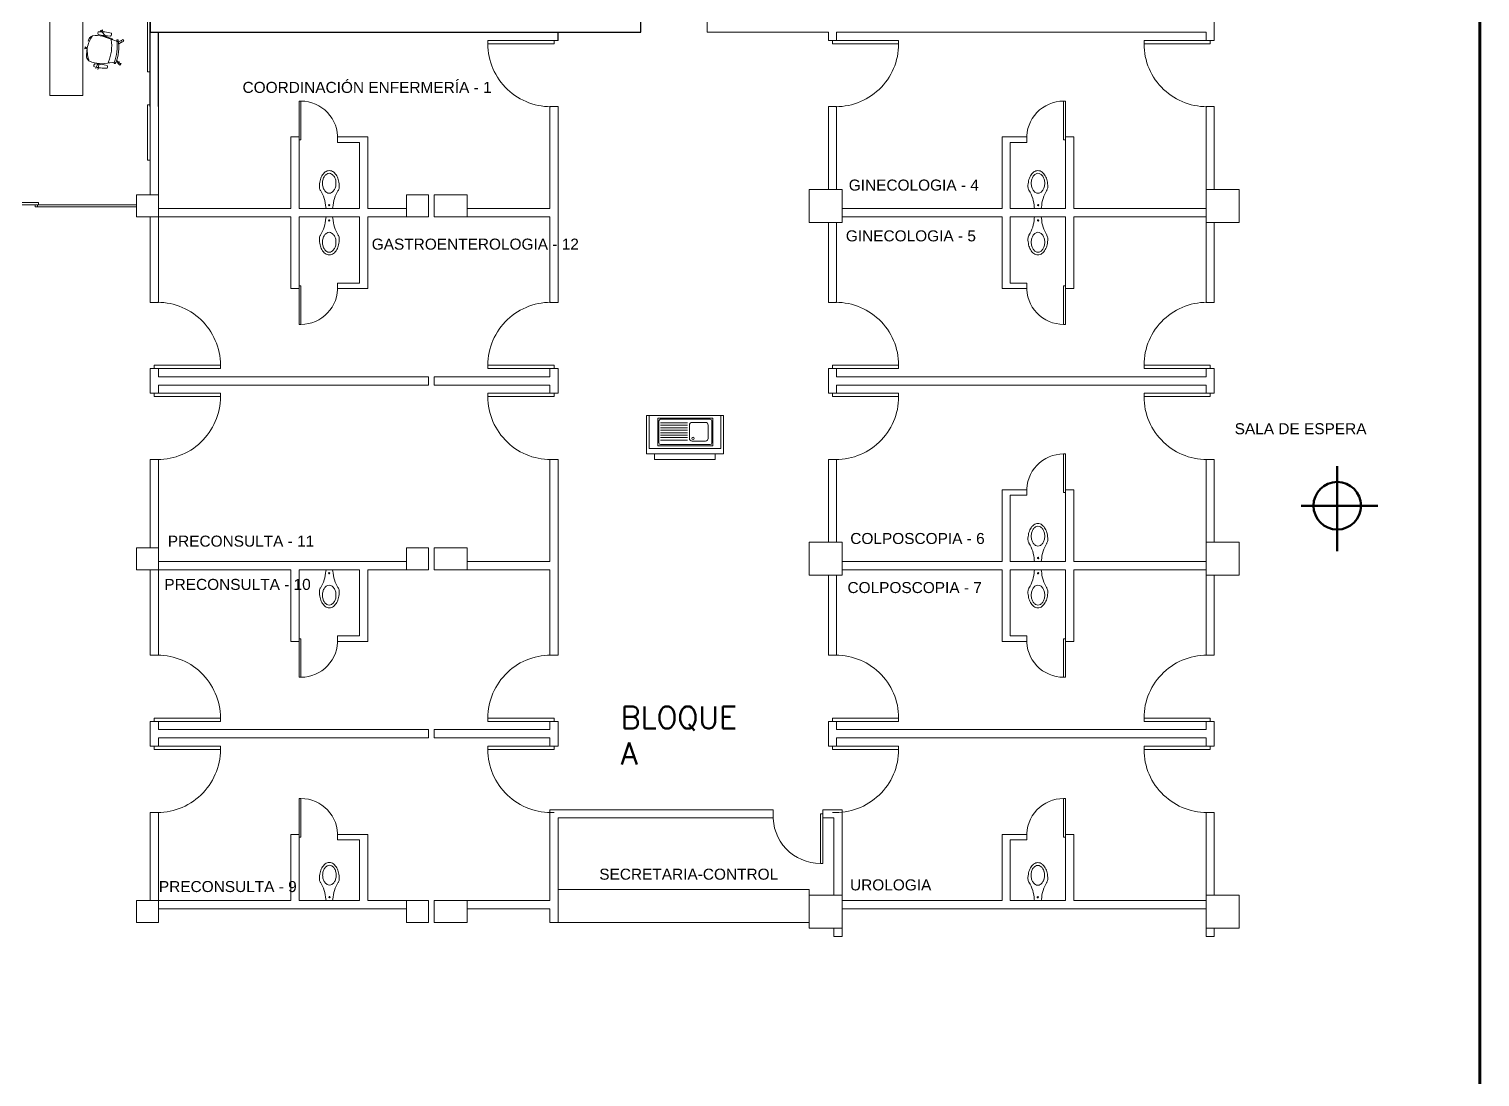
# Model space of a CAD drawing. Header units: millimetres. Extents: x 3379916 to 3461107, y 1810459 to 1930088.
# Drawn here: x 3433361 to 3459675, y 1884609 to 1903617 of the extents above; entities that cross this region are included whole.
import ezdxf

# ---------------------------------------------------------------- set-up
doc = ezdxf.new("R2010")
doc.units = ezdxf.units.MM
for name, color, linetype, lineweight in [('COL', 2, 'Continuous', 9), ('MU', 1, 'Continuous', 9), ('NO', 7, 'Continuous', 9), ('P0 - Mobiliario', 7, 'Continuous', 9), ('P0 - Paredes', 10, 'Continuous', 25), ('PA', 7, 'Continuous', 9), ('planos entrada_dwg', 8, 'Continuous', 9), ('PU', 1, 'Continuous', 9), ('Rebars', 252, 'Continuous', 9), ('SA', 1, 'Continuous', 9), ('TA', 3, 'Continuous', 9), ('ZONAS', 20, 'Continuous', 50)]:
    doc.layers.add(name, color=color, linetype=linetype, lineweight=lineweight)
doc.styles.add('Arial_1', font='arial.ttf', dxfattribs={"height": 200})
doc.styles.add('RomanS_3', font='romans__.ttf', dxfattribs={"height": 400})

# ---------------------------------------------------------------- blocks, each defined once
blk = doc.blocks.new('planos entrada_dwg_AS-14-171021-Nivel 1')
at = {"layer": 'SA'}
blk.add_line((-46, 483), (36, 483), dxfattribs=at)
blk.add_circle((-2, 420), 12.5, dxfattribs=at)
for centre, radius, start, end in [((-700, 487), 630, 327.6068, 357.4769), ((-46, 458), 25, 90, 177.4769), ((36, 458), 25, 2.5231, 90), ((690, 487), 630, 182.5231, 212.3932), ((-65, 88), 120, 150.7866, 180), ((322, 88), 507, 180, 192.6081), ((-36, 72), 153, 145.544, 150.7866), ((140, 23), 266, 164.3377, 180), ((140, 23), 266, 180, 195.6623), ((70, 43), 192, 145.9062, 164.3377), ((25, 73), 138, 121.4639, 145.9062), ((-3, 119), 84.3, 90, 121.4639), ((-3, 119), 84.3, 58.5361, 90), ((-31, 73), 138, 34.0938, 58.5361), ((-76, 43), 192, 15.6623, 34.0938), ((-147, 23), 266, 0, 15.6623), ((-147, 23), 266, 344.3377, 360), ((26, 72), 153, 29.2134, 34.456), ((55, 88), 120, 360, 29.2134), ((-332, 88), 507, 347.3919, 0), ((160, 52), 341, 192.6081, 208.369), ((58, -3), 225, 208.369, 232.5096), ((70, 3), 192, 195.6623, 214.0938), ((25, -27), 138, 214.0938, 238.5361), ((-5, -86), 121, 232.5096, 270), ((-3, -73), 84.3, 238.5361, 270), ((-5, -86), 121, 270, 307.4904), ((-3, -73), 84.3, 270, 301.4639), ((-31, -27), 138, 301.4639, 325.9062), ((-68, -3), 225, 307.4904, 331.631), ((-76, 3), 192, 325.9062, 344.3377), ((-170, 52), 341, 331.631, 347.3919)]:
    blk.add_arc(centre, radius, start, end, dxfattribs=at)
blk = doc.blocks.new('planos entrada_dwg_P-IZ-171018-Nivel 1')
at = {"layer": 'PU', "flags": 128}
blk.add_lwpolyline([(50, 1000), (50, 0), (0, 0), (0, 1000)], close=True, dxfattribs=at)
at = {"layer": 'PU'}
blk.add_arc((50, 48.75), 951.25, 357.062399, 90, dxfattribs=at)
blk = doc.blocks.new('planos entrada_dwg_P-DE-171022-Nivel 1')
at = {"layer": 'PU', "flags": 128}
blk.add_lwpolyline([(-50, 1000), (-50, 0), (0, 0), (0, 1000)], close=True, dxfattribs=at)
at = {"layer": 'PU'}
blk.add_arc((-50, 48.75), 951.25, 90, 182.937601, dxfattribs=at)
blk = doc.blocks.new('planos entrada_dwg_-COL40--171019-Nivel 1')
at = {"layer": 'COL', "flags": 128}
blk.add_lwpolyline([(-200, 200), (-200, -200), (200, -200), (200, 200)], close=True, dxfattribs=at)
blk = doc.blocks.new('planos entrada_dwg_AS-07-171029-Nivel 1')
at = {"layer": 'SA'}
for p, q in [((-487, 200), (-487, -200)), ((443, 230), (-457, 230)), ((-421, 117), (-421, -123)), ((-131, 167), (-371, 167)), ((-81, -123), (-81, 117)), ((446, 149), (-48, 149)), ((446, 104), (-48, 104)), ((446, 59), (-48, 59)), ((446, 14), (-48, 14)), ((473, -200), (473, 200)), ((-457, -230), (443, -230)), ((-371, -173), (-131, -173)), ((446, -31), (-48, -31)), ((446, -76), (-48, -76)), ((446, -121), (-48, -121)), ((446, -166), (-48, -166))]:
    blk.add_line(p, q, dxfattribs=at)
at = {"layer": 'SA', "flags": 128}
blk.add_lwpolyline([(-507, 250), (-507, -250), (493, -250), (493, 250)], close=True, dxfattribs=at)
at = {"layer": 'SA'}
blk.add_circle((-147, 118), 20, dxfattribs=at)
for centre, radius, start, end in [((-457, 200), 30, 90, 180), ((-371, 117), 50, 90, 180), ((-131, 117), 50, 0, 90), ((443, 200), 30, 0, 90), ((-457, -200), 30, 180, 270), ((-371, -123), 50, 180, 270), ((-131, -123), 50, 270, 360), ((443, -200), 30, 270, 360)]:
    blk.add_arc(centre, radius, start, end, dxfattribs=at)
blk = doc.blocks.new('planos entrada_dwg_-COL60--171026-Nivel 1')
at = {"layer": 'COL', "flags": 128}
blk.add_lwpolyline([(-300, 300), (-300, -300), (300, -300), (300, 300)], close=True, dxfattribs=at)
blk = doc.blocks.new('planos entrada_dwg_S1-171041-Nivel 1')
at = {"layer": 'P0 - Mobiliario'}
blk.add_line((-0.196, -0.227), (-0.141, -0.342), dxfattribs=at)
at = {"layer": 'P0 - Mobiliario', "flags": 128}
for points in [[(-0.07, 0.062), (-0.095, 0.086), (-0.034, -0.003), (0.032, 0.023), (-0.049, -0.011), (-0.105, 0.04), (-0.123, 0.058)], [(0.284, 0.107), (0.306, 0.15), (0.341, 0.132), (0.29, 0.108), (0.291, 0.04), (0.284, 0.107), (0.319, 0.088), (0.316, 0.09), (0.138, 0.044)], [(0.227, -0.521), (0.233, -0.556), (0.19, -0.537), (0.194, -0.562), (0.256, -0.416), (0.196, -0.453), (0.181, -0.462), (0.432, -0.252), (0.472, -0.258), (0.471, -0.261), (0.52, -0.268), (0.526, -0.229), (0.478, -0.222), (0.481, -0.227), (0.422, -0.217)], [(-0.141, -0.342), (-0.186, -0.343), (-0.168, -0.378), (-0.149, -0.324)]]:
    blk.add_lwpolyline(points, dxfattribs=at)
at = {"layer": 'P0 - Mobiliario'}
for centre, radius, start, end in [((0.24, -0.582), 0.639, 97.6655, 131.8347), ((0.33, -0.63), 0.799, 108.7406, 126.2941), ((-0.086, 0.025), 0.0587, 190.5359, 239.6069), ((-0.59, 1.179), 1.295, 291.5209, 301.6799), ((-0.078, 0.04), 0.0159, 95.9286, 146.6768), ((0.031, 0.085), 0.0595, 352.3279, 44.7814), ((0.142, 0.035), 0.00988, 116.7488, 228.9379), ((-0.406, -0.471), 0.736, 26.5918, 42.6013), ((0.241, 0.079), 0.0172, 81.5239, 211.0904), ((-0.257, -0.393), 0.67, 26.4246, 43.7921), ((-0.395, -0.492), 0.869, 28.2418, 42.6514), ((0.304, 0.101), 0.0159, 334.3849, 154.3694), ((-0.093, -0.175), 0.115, 170.4137, 206.6713), ((-0.113, -0.163), 0.094, 141.7128, 175.6739), ((0.373, -0.118), 0.56, 178.6367, 203.4817), ((-0.401, -0.481), 0.736, 11.4969, 27.506), ((-0.251, -0.406), 0.67, 10.3059, 27.6732), ((-0.412, -0.46), 0.869, 11.4469, 25.856), ((0.479, -0.243), 0.0159, 262.3849, 82.3695), ((-0.138, -0.339), 0.0159, 128.5668, 285.4119), ((0.342, -0.056), 0.56, 210.6161, 235.4609), ((0.022, -0.401), 0.115, 207.4265, 243.6839), ((0.02, -0.424), 0.094, 238.4239, 272.3849), ((-0.112, 0.107), 0.639, 282.2629, 316.4319), ((0.827, -1.597), 1.295, 112.4175, 122.5767), ((0.188, -0.512), 0.0587, 174.4914, 223.5619), ((-0.098, 0.208), 0.799, 287.8039, 305.3569), ((0.206, -0.515), 0.0159, 267.4209, 318.1689), ((0.33, -0.334), 0.00988, 185.1597, 297.3489), ((0.305, -0.453), 0.0595, 9.3159, 61.7698), ((0.424, -0.28), 0.0172, 203.0074, 332.5739)]:
    blk.add_arc(centre, radius, start, end, dxfattribs=at)
blk = doc.blocks.new('planos entrada_dwg_LUZ ESTROBOSCOPICA-171047-Nivel 1')
at = {"layer": 'ZONAS'}
for p, q in [((128663, 137128), (128663, 135585)), ((129398, 136408), (128007, 136408))]:
    blk.add_line(p, q, dxfattribs=at)
blk.add_circle((128663, 136408), 431, dxfattribs=at)
blk = doc.blocks.new('planos entrada_dwg-171017-Nivel 1')
at = {"layer": 'COL', "color": 15, "flags": 128}
for points in [[(3440707, 1900609), (3440707, 1900209), (3441307, 1900209), (3441307, 1900609)], [(3440707, 1894209), (3440707, 1893809), (3441307, 1893809), (3441307, 1894209)], [(3440707, 1887809), (3440707, 1887409), (3441307, 1887409), (3441307, 1887809)]]:
    blk.add_lwpolyline(points, close=True, dxfattribs=at)
at = {"layer": 'MU'}
blk.add_line((3444607, 1896609), (3445907, 1896609), dxfattribs=at)
at = {"layer": 'MU', "flags": 128}
blk.add_lwpolyline([(3442957, 1887409), (3447507, 1887409), (3447507, 1888009), (3442957, 1888009)], dxfattribs=at)
at = {"layer": 'P0 - Mobiliario', "flags": 128}
blk.add_lwpolyline([(3433737, 1904809), (3434337, 1904809), (3434337, 1902409), (3433737, 1902409)], close=True, dxfattribs=at)
at = {"layer": 'P0 - Paredes'}
for p, q in [((3435707, 1902209), (3435707, 1903559)), ((3442957, 1903409), (3442957, 1903559))]:
    blk.add_line(p, q, dxfattribs=at)
at = {"layer": 'P0 - Paredes', "flags": 128}
blk.add_lwpolyline([(3435557, 1902209), (3435557, 1903559), (3435557, 1906609), (3435707, 1906609), (3435557, 1906609), (3435557, 1903559), (3444457, 1903559), (3444457, 1906609)], dxfattribs=at)
at = {"layer": 'PA'}
for p, q in [((3442807, 1903409), (3442957, 1903409)), ((3435557, 1902209), (3435557, 1900609)), ((3435707, 1902209), (3435707, 1900609)), ((3442957, 1897309), (3442957, 1897159)), ((3447857, 1897309), (3447857, 1897159)), ((3440207, 1893959), (3435707, 1893959)), ((3435707, 1891059), (3435707, 1890909)), ((3442807, 1891059), (3442807, 1890909)), ((3448007, 1891059), (3448007, 1890909)), ((3454707, 1891059), (3454707, 1890909)), ((3454857, 1891059), (3454857, 1890609)), ((3435707, 1890759), (3435707, 1890609)), ((3442807, 1890759), (3442807, 1890609)), ((3442957, 1890909), (3442957, 1890759)), ((3448007, 1890759), (3448007, 1890609)), ((3454707, 1890759), (3454707, 1890609)), ((3435707, 1887659), (3440207, 1887659)), ((3448107, 1887657), (3454707, 1887657))]:
    blk.add_line(p, q, dxfattribs=at)
at = {"layer": 'PA', "flags": 128}
for points in [[(3451057, 1903759), (3451057, 1904759), (3450057, 1904759), (3450057, 1904359), (3449907, 1904359), (3449907, 1904759), (3449757, 1904759), (3449757, 1904909), (3451207, 1904909), (3451207, 1903759), (3454857, 1903759), (3454857, 1903409), (3454707, 1903409), (3454707, 1903559), (3448007, 1903559), (3448007, 1903409), (3447857, 1903409), (3447857, 1903559), (3445657, 1903559), (3445657, 1903859), (3445807, 1903859), (3445657, 1903859)], [(3441307, 1900359), (3442807, 1900359), (3442807, 1902209), (3442957, 1902209), (3442957, 1900359), (3442957, 1900209), (3442957, 1898659), (3442807, 1898659), (3442807, 1900209), (3441307, 1900209)], [(3448007, 1900709), (3448007, 1902209), (3447857, 1902209), (3447857, 1900709)], [(3454707, 1900709), (3454707, 1902209), (3454857, 1902209), (3454857, 1900709)], [(3435707, 1900359), (3438107, 1900359), (3438107, 1901659), (3438257, 1901659), (3438257, 1900359), (3439357, 1900359), (3439357, 1901559), (3438957, 1901559), (3438957, 1901659), (3439507, 1901659), (3439507, 1900359), (3440207, 1900359)], [(3452157, 1901659), (3452157, 1900359), (3451157, 1900359), (3451157, 1901559), (3451457, 1901559), (3451457, 1901659), (3451007, 1901659), (3451007, 1900359), (3448107, 1900359)], [(3454707, 1900359), (3452307, 1900359), (3452307, 1901659), (3452157, 1901659)], [(3440207, 1900209), (3439507, 1900209), (3439507, 1898909), (3438957, 1898909), (3438957, 1899009), (3439357, 1899009), (3439357, 1900209), (3438257, 1900209), (3438257, 1898909), (3438107, 1898909), (3438107, 1900209), (3435707, 1900209), (3435707, 1898659), (3435557, 1898659), (3435557, 1900209)], [(3448107, 1900209), (3451007, 1900209), (3451007, 1898909), (3451457, 1898909), (3451457, 1899009), (3451157, 1899009), (3451157, 1900209), (3452157, 1900209), (3452157, 1898909), (3452307, 1898909), (3452307, 1900209), (3454707, 1900209)], [(3448007, 1900109), (3448007, 1898659), (3447857, 1898659), (3447857, 1900109)], [(3454707, 1900109), (3454707, 1898659), (3454857, 1898659), (3454857, 1900109)], [(3435557, 1894209), (3435557, 1895809), (3435707, 1895809), (3435707, 1894209)], [(3441307, 1893809), (3442807, 1893809), (3442807, 1892259), (3442957, 1892259), (3442957, 1893809), (3442957, 1893959), (3442957, 1895809), (3442807, 1895809), (3442807, 1893959), (3441307, 1893959)], [(3448007, 1894309), (3448007, 1895809), (3447857, 1895809), (3447857, 1894309)], [(3454707, 1894309), (3454707, 1895809), (3454857, 1895809), (3454857, 1894309)], [(3448107, 1893959), (3451007, 1893959), (3451007, 1895259), (3451457, 1895259), (3451457, 1895159), (3451157, 1895159), (3451157, 1893959), (3452157, 1893959), (3452157, 1895259), (3452307, 1895259), (3452307, 1893959), (3454707, 1893959)], [(3435707, 1892259), (3435557, 1892259), (3435557, 1893809)], [(3435707, 1892259), (3435707, 1893809), (3438107, 1893809), (3438107, 1892509), (3438257, 1892509), (3438257, 1893809), (3439357, 1893809), (3439357, 1892609), (3438957, 1892609), (3438957, 1892509), (3439507, 1892509), (3439507, 1893809), (3440207, 1893809)], [(3447857, 1893709), (3447857, 1892259), (3448007, 1892259), (3448007, 1893709)], [(3454707, 1893809), (3452307, 1893809), (3452307, 1892509), (3452157, 1892509), (3452157, 1893809), (3451157, 1893809), (3451157, 1892609), (3451457, 1892609), (3451457, 1892509), (3451007, 1892509), (3451007, 1893809), (3448107, 1893809)], [(3454707, 1893709), (3454707, 1892259), (3454857, 1892259), (3454857, 1893709)], [(3435557, 1890609), (3435557, 1891059), (3435557, 1890609), (3435707, 1890609), (3435707, 1890759), (3440607, 1890759), (3440607, 1890909), (3435707, 1890909), (3435707, 1891059), (3435557, 1891059)], [(3442957, 1891059), (3442957, 1890609), (3442957, 1891059), (3442807, 1891059), (3442807, 1890909), (3440707, 1890909), (3440707, 1890759), (3442807, 1890759), (3442807, 1890609), (3442957, 1890609)], [(3447857, 1891059), (3448007, 1891059), (3448007, 1890909), (3454707, 1890909), (3454707, 1891059), (3454857, 1891059), (3454857, 1890609), (3454707, 1890609), (3454707, 1890759), (3448007, 1890759), (3448007, 1890609), (3447857, 1890609), (3447857, 1891059), (3447857, 1890609)], [(3435557, 1887809), (3435557, 1889409), (3435707, 1889409), (3435707, 1887809), (3438107, 1887809), (3438107, 1889009), (3438257, 1889009), (3438257, 1887809), (3439357, 1887809), (3439357, 1888909), (3438957, 1888909), (3438957, 1889009), (3439507, 1889009), (3439507, 1887809), (3440207, 1887809)], [(3442957, 1889307), (3446857, 1889307), (3446857, 1889457), (3442807, 1889457), (3442807, 1887809), (3441307, 1887809)], [(3447957, 1887909), (3447957, 1889307), (3447757, 1889307), (3447757, 1889457), (3448107, 1889457), (3448107, 1887909)], [(3454707, 1887909), (3454707, 1889409), (3454857, 1889409), (3454857, 1887909)], [(3441307, 1887659), (3442807, 1887659), (3442807, 1887409), (3442957, 1887409), (3442957, 1889307)], [(3454707, 1887807), (3452307, 1887807), (3452307, 1889009), (3452157, 1889009), (3452157, 1887807), (3451157, 1887807), (3451157, 1888909), (3451457, 1888909), (3451457, 1889009), (3451007, 1889009), (3451007, 1887807), (3448107, 1887807)], [(3448107, 1887309), (3448107, 1887159), (3447957, 1887159), (3447957, 1887309)], [(3454857, 1887309), (3454857, 1887159), (3454707, 1887159), (3454707, 1887309)]]:
    blk.add_lwpolyline(points, dxfattribs=at)
for points in [[(3435557, 1897459), (3435557, 1897009), (3435707, 1897009), (3435707, 1897159), (3440607, 1897159), (3440607, 1897309), (3435707, 1897309), (3435707, 1897459)], [(3442957, 1897009), (3442807, 1897009), (3442807, 1897159), (3440707, 1897159), (3440707, 1897309), (3442807, 1897309), (3442807, 1897459), (3442957, 1897459)], [(3454857, 1897009), (3454857, 1897459), (3454707, 1897459), (3454707, 1897309), (3448007, 1897309), (3448007, 1897459), (3447857, 1897459), (3447857, 1897009), (3448007, 1897009), (3448007, 1897159), (3454707, 1897159), (3454707, 1897009)]]:
    blk.add_lwpolyline(points, close=True, dxfattribs=at)
at = {"layer": 'Rebars', "flags": 128}
for points in [[(3435557, 1904379), (3435507, 1904379), (3435507, 1902839), (3435557, 1902839)], [(3435557, 1902239), (3435507, 1902239), (3435507, 1901239), (3435557, 1901239)]]:
    blk.add_lwpolyline(points, dxfattribs=at)
at = {"layer": 'Rebars', "color": 4, "flags": 128}
for points in [[(3433532, 1900469), (3432332, 1900469), (3432332, 1900429), (3433532, 1900429), (3433532, 1900469)], [(3433512, 1900389), (3433474, 1900389), (3433474, 1900429), (3433512, 1900429), (3435307, 1900429)], [(3433512, 1900429), (3433512, 1900389), (3435307, 1900389)]]:
    blk.add_lwpolyline(points, dxfattribs=at)
at = {"layer": 'TA', "flags": 128}
blk.add_lwpolyline([(3445957, 1896609), (3445907, 1896609), (3445907, 1896009), (3444607, 1896009), (3444607, 1896609), (3444557, 1896609), (3444557, 1895909), (3445957, 1895909)], close=True, dxfattribs=at)
at = {"layer": 'TA', "color": 15, "flags": 128}
blk.add_lwpolyline([(3444707, 1895909), (3444707, 1895809), (3445807, 1895809), (3445807, 1895909)], dxfattribs=at)
at = {"layer": 'ZONAS', "color": 8, "lineweight": 140, "flags": 128}
blk.add_lwpolyline([(3459675, 1883750), (3379916, 1883750), (3379916, 1926035), (3459675, 1926035)], close=True, dxfattribs=at)
at = {"extrusion": (0, 0, -1)}
for name, p, xscale, yscale, zscale, rotation in [('planos entrada_dwg_S1-171041-Nivel 1', (-3434666, 1902998), 999.9999999516759, 999.9999999516759, -999.9999999516758, 159.8780803755798), ('planos entrada_dwg_P-IZ-171018-Nivel 1', (-3454782, 1903409), 1.2, 1.2, -1.2, 270), ('planos entrada_dwg_P-DE-171022-Nivel 1', (-3442882, 1897459), 1.2, 1.2, -1.2, 270), ('planos entrada_dwg_P-DE-171022-Nivel 1', (-3454782, 1897459), 1.2, 1.2, -1.2, 270), ('planos entrada_dwg_P-DE-171022-Nivel 1', (-3435632, 1897009), 1.199999999999999, 1.199999999999999, -1.199999999999999, 90.00000000000003), ('planos entrada_dwg_P-DE-171022-Nivel 1', (-3447932, 1897009), 1.199999999999999, 1.199999999999999, -1.199999999999999, 90.00000000000003), ('planos entrada_dwg_P-DE-171022-Nivel 1', (-3442882, 1891059), 1.2, 1.2, -1.2, 270), ('planos entrada_dwg_P-DE-171022-Nivel 1', (-3454782, 1891059), 1.2, 1.2, -1.2, 270), ('planos entrada_dwg_P-DE-171022-Nivel 1', (-3435632, 1890609), 1.199999999999999, 1.199999999999999, -1.199999999999999, 90.00000000000003), ('planos entrada_dwg_P-DE-171022-Nivel 1', (-3447932, 1890609), 1.199999999999999, 1.199999999999999, -1.199999999999999, 90.00000000000003)]:
    blk.add_blockref(name, p, dxfattribs=dict(at, xscale=xscale, yscale=yscale, zscale=zscale, rotation=rotation))
for name, p, xscale, yscale, zscale, rotation in [('planos entrada_dwg_P-DE-171022-Nivel 1', (3442882, 1903409), 1.2, 1.2, 1.2, 90), ('planos entrada_dwg_P-IZ-171018-Nivel 1', (3447932, 1903409), 1.199999999999999, 1.199999999999999, 1.199999999999999, 270), ('planos entrada_dwg_P-DE-171022-Nivel 1', (3438257, 1898959), 0.7000000000000001, 0.7000000000000001, 0.7000000000000001, 180), ('planos entrada_dwg_P-IZ-171018-Nivel 1', (3452157, 1898959), 0.7000000000000001, 0.7000000000000001, 0.7000000000000001, 180), ('planos entrada_dwg_P-DE-171022-Nivel 1', (3435632, 1897459), 1.199999999999999, 1.199999999999999, 1.199999999999999, 270), ('planos entrada_dwg_P-DE-171022-Nivel 1', (3447932, 1897459), 1.199999999999999, 1.199999999999999, 1.199999999999999, 270), ('planos entrada_dwg_P-DE-171022-Nivel 1', (3442882, 1897009), 1.2, 1.2, 1.2, 90), ('planos entrada_dwg_P-DE-171022-Nivel 1', (3454782, 1897009), 1.2, 1.2, 1.2, 90), ('planos entrada_dwg_P-DE-171022-Nivel 1', (3438257, 1892559), 0.7000000000000001, 0.7000000000000001, 0.7000000000000001, 180), ('planos entrada_dwg_P-IZ-171018-Nivel 1', (3452157, 1892559), 0.7000000000000001, 0.7000000000000001, 0.7000000000000001, 180), ('planos entrada_dwg_P-DE-171022-Nivel 1', (3435632, 1891059), 1.199999999999999, 1.199999999999999, 1.199999999999999, 270), ('planos entrada_dwg_P-DE-171022-Nivel 1', (3447932, 1891059), 1.199999999999999, 1.199999999999999, 1.199999999999999, 270), ('planos entrada_dwg_P-DE-171022-Nivel 1', (3442882, 1890609), 1.2, 1.2, 1.2, 90), ('planos entrada_dwg_P-DE-171022-Nivel 1', (3454782, 1890609), 1.2, 1.2, 1.2, 90), ('planos entrada_dwg_P-IZ-171018-Nivel 1', (3447757, 1889382), 0.9, 0.9, 0.9, 180)]:
    blk.add_blockref(name, p, dxfattribs=dict(xscale=xscale, yscale=yscale, zscale=zscale, rotation=rotation))
at = {"xscale": 0.7000000000000001, "yscale": 0.7000000000000001, "zscale": 0.7000000000000001}
for name, p in [('planos entrada_dwg_P-IZ-171018-Nivel 1', (3438257, 1901609)), ('planos entrada_dwg_P-DE-171022-Nivel 1', (3452157, 1901609)), ('planos entrada_dwg_P-DE-171022-Nivel 1', (3452157, 1895209)), ('planos entrada_dwg_P-IZ-171018-Nivel 1', (3438257, 1888959)), ('planos entrada_dwg_P-DE-171022-Nivel 1', (3452157, 1888959))]:
    blk.add_blockref(name, p, dxfattribs=at)
at = {"rotation": 180}
for name, p in [('planos entrada_dwg_AS-14-171021-Nivel 1', (3438802, 1900842)), ('planos entrada_dwg_AS-07-171029-Nivel 1', (3445257, 1896309)), ('planos entrada_dwg_AS-14-171021-Nivel 1', (3451652, 1888290))]:
    blk.add_blockref(name, p, dxfattribs=at)
at = {"extrusion": (0, 0, -1), "zscale": -1, "rotation": 180}
for p in [(-3451662, 1900842), (-3451662, 1894442), (-3438812, 1888292)]:
    blk.add_blockref('planos entrada_dwg_AS-14-171021-Nivel 1', p, dxfattribs=at)
for name, p in [('planos entrada_dwg_-COL60--171026-Nivel 1', (3447807, 1900409)), ('planos entrada_dwg_-COL60--171026-Nivel 1', (3455007, 1900409)), ('planos entrada_dwg_-COL40--171019-Nivel 1', (3435507, 1900409)), ('planos entrada_dwg_-COL40--171019-Nivel 1', (3440407, 1900409)), ('planos entrada_dwg_AS-14-171021-Nivel 1', (3451662, 1899726)), ('planos entrada_dwg_LUZ ESTROBOSCOPICA-171047-Nivel 1', (3328423, 1758562)), ('planos entrada_dwg_-COL40--171019-Nivel 1', (3435507, 1894009)), ('planos entrada_dwg_-COL40--171019-Nivel 1', (3440407, 1894009)), ('planos entrada_dwg_-COL60--171026-Nivel 1', (3447807, 1894009)), ('planos entrada_dwg_-COL60--171026-Nivel 1', (3455007, 1894009)), ('planos entrada_dwg_AS-14-171021-Nivel 1', (3451662, 1893326)), ('planos entrada_dwg_-COL40--171019-Nivel 1', (3435507, 1887609)), ('planos entrada_dwg_-COL40--171019-Nivel 1', (3440407, 1887609)), ('planos entrada_dwg_-COL60--171026-Nivel 1', (3447807, 1887609)), ('planos entrada_dwg_-COL60--171026-Nivel 1', (3455007, 1887609))]:
    blk.add_blockref(name, p)
at = {"extrusion": (0, 0, -1), "zscale": -1}
for p in [(-3438802, 1899726), (-3438802, 1893326)]:
    blk.add_blockref('planos entrada_dwg_AS-14-171021-Nivel 1', p, dxfattribs=at)
at = {"layer": 'NO', "attachment_point": 1}
for s, insert, char_height, width, line_spacing_factor, style in [('COORDINACIÓN ENFERMERÍA - 1', (3437233, 1902658), 200, 5386.75, 0.941778, 'Arial_1'), ('GINECOLOGIA - 4', (3448227, 1900886), 200, 2818.25, 0.941778, 'Arial_1'), ('GINECOLOGIA - 5', (3448174, 1899965), 200, 2818.25, 0.941778, 'Arial_1'), ('GASTROENTEROLOGIA - 12', (3439576, 1899815), 200, 4485.69, 0.941778, 'Arial_1'), ('SALA DE ESPERA', (3455226, 1896467), 200, 2857.42, 0.941778, 'Arial_1'), ('PRECONSULTA - 11', (3435878, 1894428), 200, 3168.39, 0.941778, 'Arial_1'), ('COLPOSCOPIA - 6', (3448255, 1894476), 200, 2911.29, 0.941778, 'Arial_1'), ('PRECONSULTA - 10', (3435815, 1893643), 200, 3168.39, 0.941778, 'Arial_1'), ('COLPOSCOPIA - 7', (3448204, 1893586), 200, 2911.29, 0.941778, 'Arial_1'), ('BLOQUE\\PA', (3444092, 1891330), 400, 2935.05, 0.983083, 'RomanS_3'), ('SECRETARIA-CONTROL', (3443703, 1888387), 200, 3868.66, 0.941778, 'Arial_1'), ('PRECONSULTA - 9', (3435716, 1888163), 200, 2982.3, 0.941778, 'Arial_1'), ('UROLOGIA', (3448250, 1888193), 200, 1760.49, 0.941778, 'Arial_1')]:
    blk.add_mtext(s, dxfattribs=dict(at, insert=insert, char_height=char_height, width=width, line_spacing_factor=line_spacing_factor, style=style))

msp = doc.modelspace()

# ---------------------------------------------------------------- block references
at = {"layer": 'planos entrada_dwg', "color": 7}
msp.add_blockref('planos entrada_dwg-171017-Nivel 1', (0, 0), dxfattribs=at)

doc.saveas('drawing.dxf')
